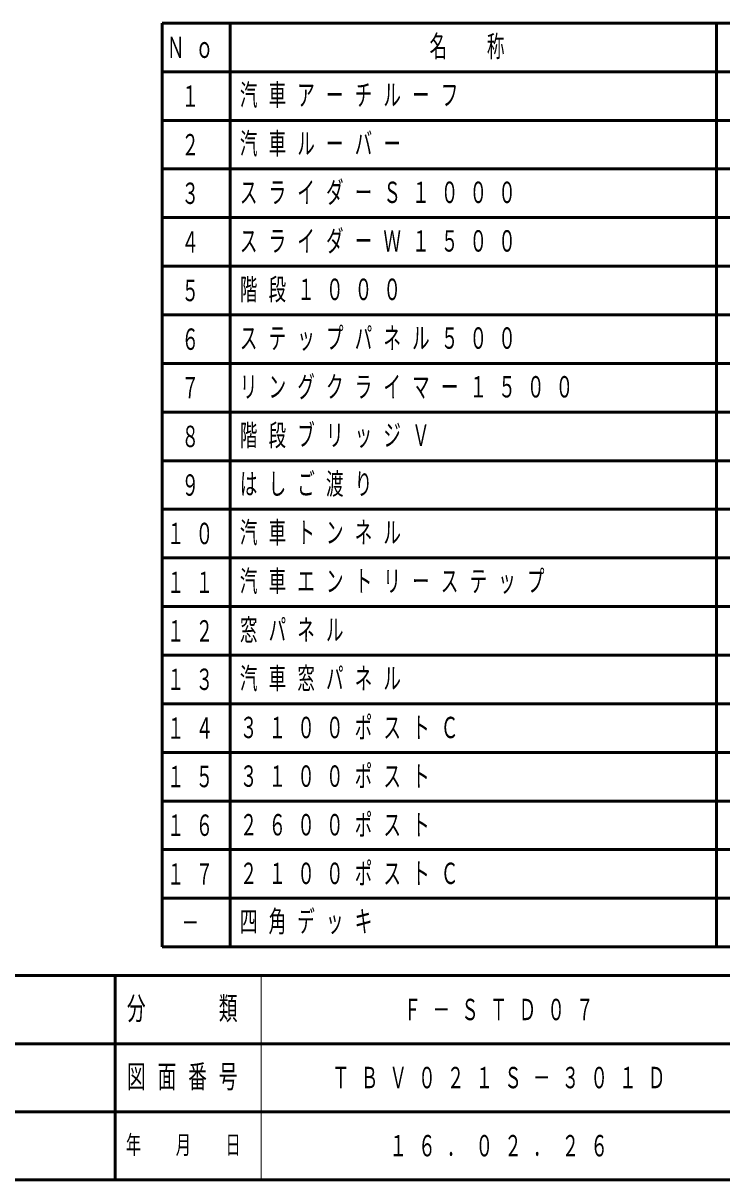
# Model space of a CAD drawing. Units: millimetres on the paper, scale 1:50. Extents: x -385 to 0, y -594 to 267.
# Drawn here: x -144.5 to -72.6, y 0 to 119 of the extents above; entities that cross this region are included whole.
import ezdxf
from ezdxf.enums import TextEntityAlignment as Align

# ---------------------------------------------------------------- set-up
doc = ezdxf.new("R2010")
doc.units = ezdxf.units.MM
doc.layers.add('LY_1', color=140, linetype='Continuous', lineweight=50)
doc.styles.add('ＭＳ ゴシック', font='')
doc.styles.get('ＭＳ ゴシック').set_extended_font_data('MS Gothic')

msp = doc.modelspace()

# ---------------------------------------------------------------- linework, layer by layer
at = {"layer": 'LY_1'}
for p, q in [((-130.183, 118.958), (-4.183, 118.958)), ((-130.183, 23.958), (-130.183, 118.958)), ((-123.183, 23.958), (-123.183, 118.958)), ((-73.183, 23.958), (-73.183, 118.958)), ((-130.183, 113.958), (-4.183, 113.958)), ((-130.183, 108.958), (-4.183, 108.958)), ((-130.183, 103.958), (-4.183, 103.958)), ((-130.183, 98.958), (-4.183, 98.958)), ((-130.183, 93.958), (-4.183, 93.958)), ((-130.183, 88.958), (-4.183, 88.958)), ((-130.183, 83.958), (-4.183, 83.958)), ((-130.183, 78.958), (-4.183, 78.958)), ((-130.183, 73.958), (-4.183, 73.958)), ((-130.183, 68.958), (-4.183, 68.958)), ((-130.183, 63.958), (-4.183, 63.958)), ((-130.183, 58.958), (-4.183, 58.958)), ((-130.183, 53.958), (-4.183, 53.958)), ((-130.183, 48.958), (-4.183, 48.958)), ((-130.183, 43.958), (-4.183, 43.958)), ((-130.183, 38.958), (-4.183, 38.958)), ((-130.183, 33.958), (-4.183, 33.958)), ((-130.183, 28.958), (-4.183, 28.958)), ((-130.183, 28.958), (-4.183, 28.958)), ((-130.183, 23.958), (-4.183, 23.958)), ((-135, 21), (-135, 0)), ((-187.5, 14), (-70, 14)), ((-242.5, 7), (0, 7))]:
    msp.add_line(p, q, dxfattribs=at)
at = {"layer": 'LY_1', "color": 7}
for p, q in [((-385, 21), (0, 21)), ((-385, 0), (0, 0))]:
    msp.add_line(p, q, dxfattribs=at)
at = {"layer": 'LY_1', "color": 7, "lineweight": 13}
msp.add_line((-120, 21), (-120, 0), dxfattribs=at)

# ---------------------------------------------------------------- texts
at = {"layer": 'LY_1', "color": 7, "style": 'ＭＳ ゴシック', "width": 0.6}
for s, p in [('１', (-128.183, 111.458)), ('２', (-128.183, 106.458)), ('３', (-128.183, 101.458)), ('４', (-128.183, 96.458)), ('５', (-128.183, 91.458)), ('６', (-128.183, 86.458)), ('７', (-128.183, 81.458)), ('８', (-128.183, 76.458)), ('９', (-128.183, 71.458)), ('－', (-128.183, 26.458))]:
    msp.add_text(s, height=2.199, dxfattribs=at).set_placement(p, align=Align.MIDDLE_LEFT)
at = {"layer": 'LY_1', "color": 7, "style": 'ＭＳ ゴシック'}
for s, insert, char_height, attachment_point in [('\\T1.64;\\W0.6;名\u3000称', (-102.683, 116.458), 2.199, 4), ('\\T1.64;\\W0.6;Ｎｏ', (-129.683, 116.458), 2.199, 4), ('\\T1.64;\\W0.6;汽車アーチルーフ', (-122.183, 111.458), 2.199, 4), ('\\T1.64;\\W0.6;汽車ルーバー', (-122.183, 106.458), 2.199, 4), ('\\T1.64;\\W0.6;スライダーＳ１０００', (-122.183, 101.458), 2.199, 4), ('\\T1.64;\\W0.6;スライダーＷ１５００', (-122.183, 96.458), 2.199, 4), ('\\T1.64;\\W0.6;階段１０００', (-122.183, 91.458), 2.199, 4), ('\\T1.64;\\W0.6;ステップパネル５００', (-122.183, 86.458), 2.199, 4), ('\\T1.64;\\W0.6;リングクライマー１５００', (-122.183, 81.458), 2.199, 4), ('\\T1.64;\\W0.6;階段ブリッジＶ', (-122.183, 76.458), 2.199, 4), ('\\T1.64;\\W0.6;はしご渡り', (-122.183, 71.458), 2.199, 4), ('\\T1.64;\\W0.6;汽車トンネル', (-122.183, 66.458), 2.199, 4), ('\\T1.64;\\W0.6;１０', (-129.683, 66.458), 2.199, 4), ('\\T1.64;\\W0.6;１１', (-129.683, 61.458), 2.199, 4), ('\\T1.64;\\W0.6;汽車エントリーステップ', (-122.183, 61.458), 2.199, 4), ('\\T1.64;\\W0.6;１２', (-129.683, 56.458), 2.199, 4), ('\\T1.64;\\W0.6;窓パネル', (-122.183, 56.458), 2.199, 4), ('\\T1.64;\\W0.6;１３', (-129.683, 51.458), 2.199, 4), ('\\T1.64;\\W0.6;汽車窓パネル', (-122.183, 51.458), 2.199, 4), ('\\T1.64;\\W0.6;３１００ポストＣ', (-122.183, 46.458), 2.199, 4), ('\\T1.64;\\W0.6;１４', (-129.683, 46.458), 2.199, 4), ('\\T1.64;\\W0.6;３１００ポスト', (-122.183, 41.458), 2.199, 4), ('\\T1.64;\\W0.6;１５', (-129.683, 41.458), 2.199, 4), ('\\T1.64;\\W0.6;１６', (-129.683, 36.458), 2.199, 4), ('\\T1.64;\\W0.6;２６００ポスト', (-122.183, 36.458), 2.199, 4), ('\\T1.64;\\W0.6;１７', (-129.683, 31.458), 2.199, 4), ('\\T1.64;\\W0.6;２１００ポストＣ', (-122.183, 31.458), 2.199, 4), ('\\T1.64;\\W0.6;四角デッキ', (-122.183, 26.458), 2.199, 4), ('\\T1.64;\\W0.6;分\u3000\u3000類', (-127.5, 17.5), 2.346, 5), ('\\T1.64;\\W0.6;Ｆ－ＳＴＤ０７', (-95, 17.5), 2.199, 5), ('\\T1.64;\\W0.6;図面番号', (-127.5, 10.5), 2.346, 5), ('\\T1.64;\\W0.6;ＴＢＶ０２１Ｓ－３０１Ｄ', (-95, 10.5), 2.199, 5), ('\\T1.64;\\W0.6;年\u3000月\u3000日', (-127.5, 3.5), 1.906, 5), ('\\T1.64;\\W0.6;１６．０２．２６', (-95, 3.5), 2.199, 5)]:
    msp.add_mtext(s, dxfattribs=dict(at, insert=insert, char_height=char_height, attachment_point=attachment_point))

doc.saveas('drawing.dxf')
